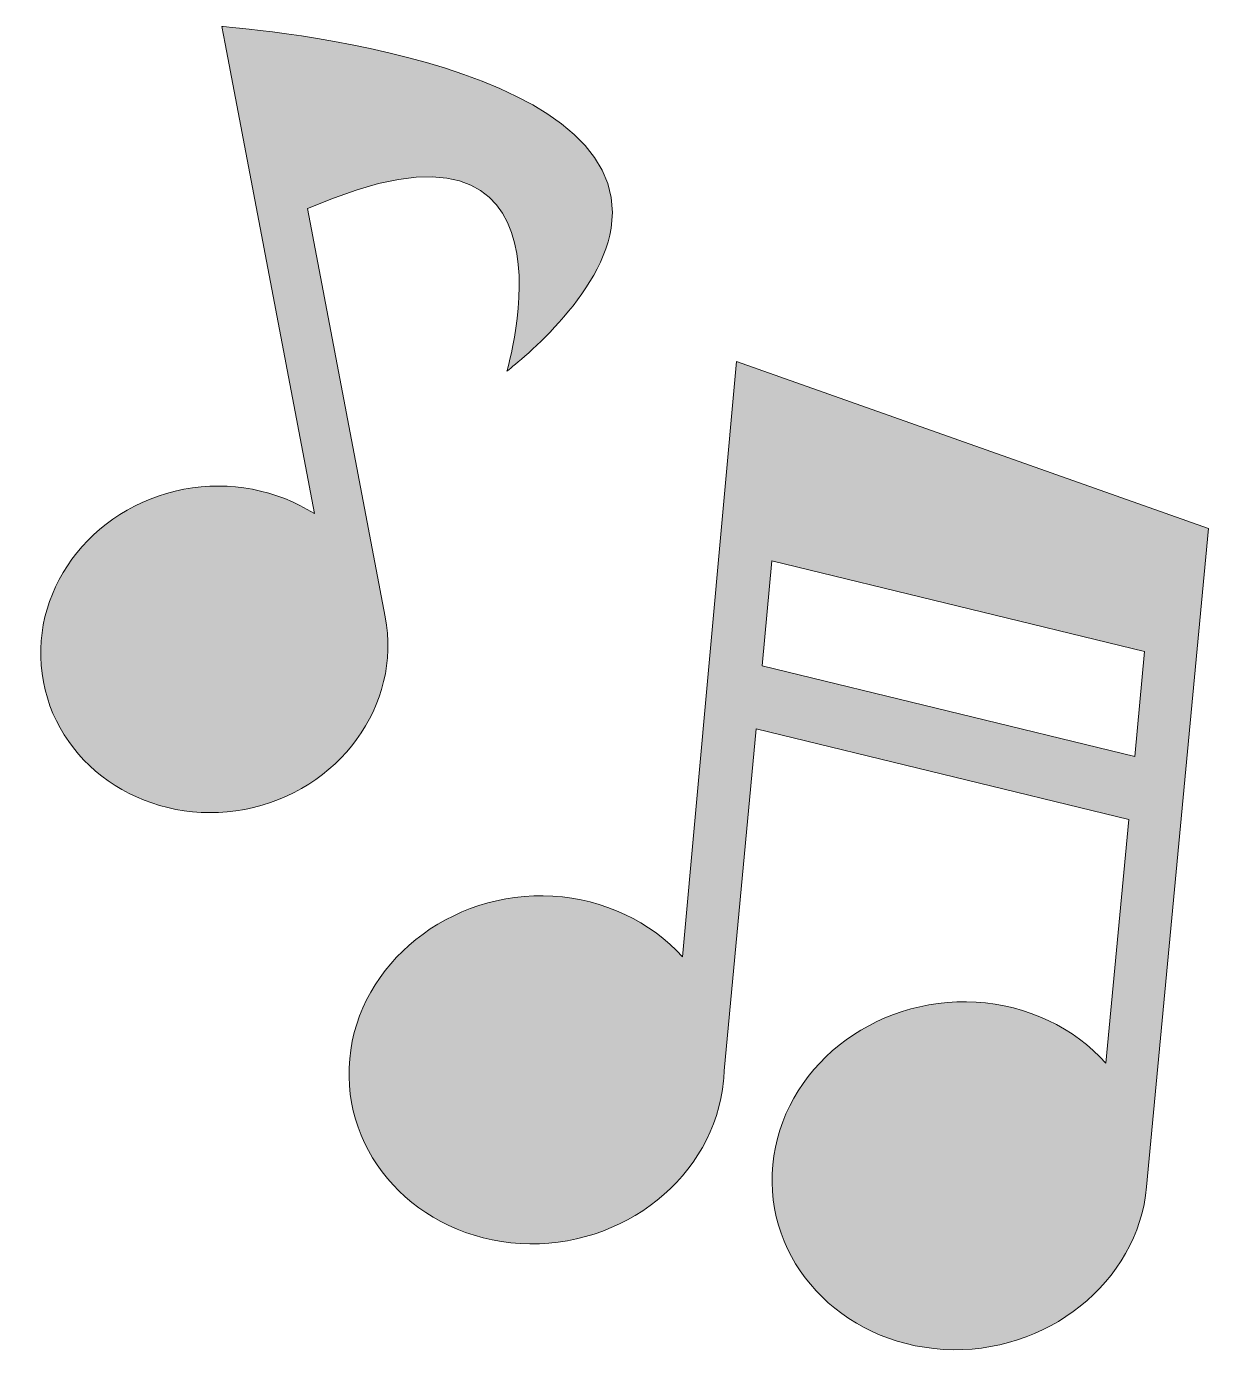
# Model space of a CAD drawing. Header units: inches. Extents: x -1 to 90, y 0 to 102.
import ezdxf

# ---------------------------------------------------------------- set-up
doc = ezdxf.new("R2010")
doc.units = ezdxf.units.IN
doc.header["$MEASUREMENT"] = 0
doc.layers.add('Layer 1', color=7, linetype='Continuous')

msp = doc.modelspace()

# ---------------------------------------------------------------- hatches: boundary and pattern name
at = {"layer": 'Layer 1'}
h = msp.add_hatch(color=250, dxfattribs=at)
h.dxf.hatch_style = 2
edge = h.paths.add_edge_path()
edge.add_spline(control_points=[(26.46, 56.28), (26.46, 56.28), (20.5, 87.62), (20.5, 87.62), (42.47, 97.28), (35.79, 75.14), (35.79, 75.14), (35.79, 75.14), (42.92, 80.49), (43.8, 86.11), (45.86, 99.38), (13.91, 101.6), (13.91, 101.6), (13.91, 101.6), (14.16, 100.28), (14.16, 100.28), (14.16, 100.28), (21.02, 64.2), (21.02, 64.2), (18.14, 66.03), (14.53, 66.74), (11, 66.07), (3.76, 64.7), (-1.08, 58.07), (0.21, 51.29), (1.5, 44.51), (8.43, 40.12), (15.67, 41.49), (22.91, 42.87), (27.75, 49.5), (26.46, 56.28)], knot_values=[0, 0, 0, 0, 1, 1, 1, 2, 2, 2, 3, 3, 3, 4, 4, 4, 5, 5, 5, 6, 6, 6, 7, 7, 7, 8, 8, 8, 9, 9, 9, 10, 10, 10, 10], degree=3, periodic=1)
h = msp.add_hatch(color=250, dxfattribs=at)
h.dxf.hatch_style = 2
edge = h.paths.add_edge_path()
edge.add_spline(control_points=[(53.44, 75.88), (53.44, 75.88), (49.28, 30.16), (49.28, 30.16), (46.84, 32.87), (43.25, 34.6), (39.33, 34.83), (31.42, 35.29), (24.41, 29.68), (23.73, 22.33), (23.04, 14.98), (28.92, 8.62), (36.83, 8.16), (44.74, 7.7), (51.74, 13.3), (52.43, 20.66), (52.46, 20.91), (52.47, 21.17), (52.48, 21.42), (52.48, 21.42), (54.95, 47.67), (54.95, 47.67), (54.95, 47.67), (83.54, 40.71), (83.54, 40.71), (83.54, 40.71), (81.79, 22), (81.79, 22), (79.36, 24.73), (75.75, 26.47), (71.82, 26.69), (63.9, 27.16), (56.9, 21.55), (56.21, 14.2), (55.52, 6.85), (61.4, 0.49), (69.32, 0.03), (77.23, -0.44), (84.23, 5.17), (84.92, 12.52), (84.92, 12.52), (89.66, 63.06), (89.66, 63.06), (89.66, 63.06), (53.44, 75.88), (53.44, 75.88)], knot_values=[0, 0, 0, 0, 1, 1, 1, 2, 2, 2, 3, 3, 3, 4, 4, 4, 5, 5, 5, 6, 6, 6, 7, 7, 7, 8, 8, 8, 9, 9, 9, 10, 10, 10, 11, 11, 11, 12, 12, 12, 13, 13, 13, 14, 14, 14, 15, 15, 15, 15], degree=3, periodic=1)
h.paths.add_polyline_path([(84, 45.56), (55.4, 52.52), (56.15, 60.57), (84.75, 53.62)])

# ---------------------------------------------------------------- linework, layer by layer
at = {"layer": 'Layer 1', "lineweight": 0}
msp.add_lwpolyline([(84, 45.56), (55.4, 52.52), (56.15, 60.57), (84.75, 53.62), (84, 45.56)], dxfattribs=at)
for points, knots in [([(26.46, 56.28), (26.46, 56.28), (20.5, 87.62), (20.5, 87.62), (42.47, 97.28), (35.79, 75.14), (35.79, 75.14), (35.79, 75.14), (42.92, 80.49), (43.8, 86.11), (45.86, 99.38), (13.91, 101.6), (13.91, 101.6), (13.91, 101.6), (14.16, 100.28), (14.16, 100.28), (14.16, 100.28), (21.02, 64.2), (21.02, 64.2), (18.14, 66.03), (14.53, 66.74), (11, 66.07), (3.76, 64.7), (-1.08, 58.07), (0.21, 51.29), (1.5, 44.51), (8.43, 40.12), (15.67, 41.49), (22.91, 42.87), (27.75, 49.5), (26.46, 56.28)], [0, 0, 0, 0, 1, 1, 1, 2, 2, 2, 3, 3, 3, 4, 4, 4, 5, 5, 5, 6, 6, 6, 7, 7, 7, 8, 8, 8, 9, 9, 9, 10, 10, 10, 10]), ([(53.44, 75.88), (53.44, 75.88), (49.28, 30.16), (49.28, 30.16), (46.84, 32.87), (43.25, 34.6), (39.33, 34.83), (31.42, 35.29), (24.41, 29.68), (23.73, 22.33), (23.04, 14.98), (28.92, 8.62), (36.83, 8.16), (44.74, 7.7), (51.74, 13.3), (52.43, 20.66), (52.46, 20.91), (52.47, 21.17), (52.48, 21.42), (52.48, 21.42), (54.95, 47.67), (54.95, 47.67), (54.95, 47.67), (83.54, 40.71), (83.54, 40.71), (83.54, 40.71), (81.79, 22), (81.79, 22), (79.36, 24.73), (75.75, 26.47), (71.82, 26.69), (63.9, 27.16), (56.9, 21.55), (56.21, 14.2), (55.52, 6.85), (61.4, 0.49), (69.32, 0.03), (77.23, -0.44), (84.23, 5.17), (84.92, 12.52), (84.92, 12.52), (89.66, 63.06), (89.66, 63.06), (89.66, 63.06), (53.44, 75.88), (53.44, 75.88)], [0, 0, 0, 0, 1, 1, 1, 2, 2, 2, 3, 3, 3, 4, 4, 4, 5, 5, 5, 6, 6, 6, 7, 7, 7, 8, 8, 8, 9, 9, 9, 10, 10, 10, 11, 11, 11, 12, 12, 12, 13, 13, 13, 14, 14, 14, 15, 15, 15, 15])]:
    msp.add_open_spline(points, degree=3, knots=knots, dxfattribs=at)

doc.saveas('drawing.dxf')
